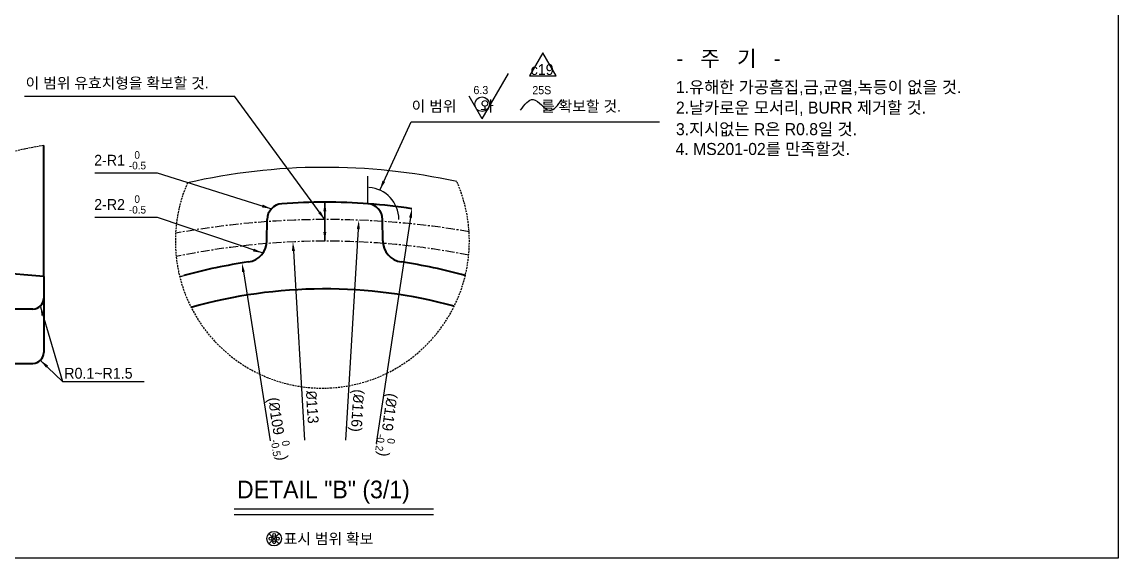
# Model space of a CAD drawing. Extents: x 3807 to 5911, y -3458 to 20.
# Drawn here: x 5325 to 5627.9, y -3457.6 to -3309.4 of the extents above; entities that cross this region are included whole.
import ezdxf

# ---------------------------------------------------------------- set-up
doc = ezdxf.new("R2010")
doc.units = 0
doc.header["$MEASUREMENT"] = 0
doc.header["$PDSIZE"] = 0.01
doc.linetypes.add('CENTERX2', pattern=[4, 2.5, -0.5, 0.5, -0.5])
doc.linetypes.add('HIDDENX2', pattern=[0.75, 0.5, -0.25])
doc.layers.get('0').update_dxf_attribs({"linetype": 'CONTINUOUS'})
doc.layers.get('DEFPOINTS').update_dxf_attribs({"linetype": 'CONTINUOUS'})
for name, color, linetype in [('5', 5, 'CONTINUOUS'), ('DT', 7, 'CONTINUOUS'), ('치수', 4, 'CONTINUOUS')]:
    doc.layers.add(name, color=color, linetype=linetype)
doc.layers.add('외형선', color=3, linetype='CONTINUOUS', lineweight=40)
doc.styles.get("Standard").update_dxf_attribs({"font": 'Dotum.ttf', "height": 5})
doc.styles.add('글씨', font='Dotum.ttf', dxfattribs={"height": 3})
doc.styles.add('치수', font='romans.shx', dxfattribs={"height": 3})
doc.dimstyles.get("Standard").update_dxf_attribs({"dimtxt": 0.18, "dimasz": 0.18, "dimexe": 0.18, "dimexo": 0.0625, "dimgap": 0.09, "dimtad": 0, "dimtih": 1, "dimtoh": 1, "dimdec": 4, "dimzin": 0, "dimdsep": 46, "dimtxsty": 'STANDARD', "dimcen": 0.09, "dimadec": 0, "dimazin": 0, "dimtfac": 1, "dimtdec": 4, "dimtofl": 0, "dimtmove": 0, "dimatfit": 3, "dimfxl": 1, "dimtolj": 1, "dimtzin": 0, "dimarcsym": 0})

# ---------------------------------------------------------------- blocks, each defined once
blk = doc.blocks.new('111')
at = {"color": 4}
blk.add_circle((1879.51, -223.66), 2.01, dxfattribs=at)
at = {"layer": '치수', "color": 131}
for p, q in [((1878.08, -225.08), (1880.93, -222.23)), ((1880.93, -225.08), (1878.08, -222.23))]:
    blk.add_line(p, q, dxfattribs=at)
for centre in [(1878.5, -223.66), (1879.51, -222.65), (1880.51, -223.66), (1879.51, -224.66)]:
    blk.add_circle(centre, 0.395, dxfattribs=at)
blk = doc.blocks.new('*D450')
at = {"layer": 'DEFPOINTS', "color": 0, "transparency": 16777216}
for p in [(5292.02, -3388.82), (5328.02, -3388.82), (5302.17, -3397.92), (5287.01, -3411.65), (5288.03, -3412.03)]:
    blk.add_point(p, dxfattribs=at)
at = {"layer": '치수', "color": 4, "lineweight": -2, "transparency": 16777216}
blk.add_line((5289.16, -3412.44), (5299.1, -3416.05), dxfattribs=at)
blk.add_arc((5224.26, -3388.82), 78.44, 341.8262, 358.1738, dxfattribs=at)
at = {"layer": '치수', "color": 4, "transparency": 16777216}
for points in [[(5302.24, -3391.31), (5303.08, -3391.32), (5302.7, -3388.82)], [(5299.18, -3413.42), (5298.39, -3413.14), (5297.97, -3415.64)]]:
    blk.add_solid(points, dxfattribs=at)
at = {"layer": '치수', "color": 4, "transparency": 16777216, "insert": (5298.93, -3402.63), "char_height": 3, "attachment_point": 5, "rotation": 79.5181, "style": '치수'}
blk.add_mtext('\\A1;20° max', dxfattribs=at)

msp = doc.modelspace()

# ---------------------------------------------------------------- linework, layer by layer
at = {"color": 0}
for p, q in [((5627.9421, -3056.2294), (5627.9421, -3457.6498)), ((5627.9421, -3457.6498), (5060.2768, -3457.6498))]:
    msp.add_line(p, q, dxfattribs=at)
at = {"color": 131}
for p, q in [((5383.6152, -3443.9896), (5438.7844, -3443.9896)), ((5383.6152, -3445.5928), (5438.7844, -3445.5928))]:
    msp.add_line(p, q, dxfattribs=at)
for centre, radius, start, end in [((5420.2343, -3364.0993), 8.9606, 0.5, 85.766528), ((5368.1752, -3373.77), 6, 273.846115, 285.520047)]:
    msp.add_arc(centre, radius, start, end)
at = {"layer": '5', "color": 1}
msp.add_lwpolyline([(5472.6063, -3324.3395), (5468.9222, -3317.9585), (5465.2381, -3324.3395)], close=True, dxfattribs=at)
at = {"layer": 'DT'}
msp.add_line((5627.9421, -3303.0667), (5627.9421, -3457.6498), dxfattribs=at)
at = {"layer": '외형선'}
for p, q in [((5331.0212, -3379.815), (5331.0212, -3343.5491)), ((5392.7131, -3369.904), (5392.7641, -3364.0607)), ((5424.7127, -3369.904), (5424.6617, -3364.0607)), ((5331.0212, -3379.815), (5310.2139, -3377.9946)), ((5331.0212, -3379.815), (5331.0212, -3400.815)), ((5328.0212, -3388.815), (5292.0212, -3388.815)), ((5292.0212, -3403.815), (5328.0212, -3403.815))]:
    msp.add_line(p, q, dxfattribs=at)
for centre, radius, start, end in [((5397.1915, -3364.0993), 4.4276, 94.233472, 179.5), ((5408.7129, -3519.7459), 160.5, 90, 94.233472), ((5408.7129, -3519.7459), 160.5, 81.382224, 90), ((5420.2343, -3364.0993), 4.4276, 0.5, 85.766528), ((5386.7133, -3369.8517), 6, 278.34954, 359.5), ((5430.7125, -3369.8517), 6, 180.5, 261.65046), ((5408.7129, -3519.7459), 145.5, 98.34954, 105.520047), ((5408.7129, -3519.7459), 145.5, 74.524452, 81.65046), ((5408.7129, -3519.7459), 136.5, 74.815635, 105.708352), ((5328.0212, -3385.815), 3, 270, 0), ((5328.0212, -3400.815), 3, 270, 0)]:
    msp.add_arc(centre, radius, start, end, dxfattribs=at)
at = {"layer": '치수'}
for p, q in [((5452.1797, -3336.2171), (5459.475, -3323.6684)), ((5325.6797, -3329.9456), (5383.7261, -3329.9456)), ((5452.1797, -3336.2171), (5448.5698, -3329.921)), ((5432.5869, -3337.056), (5501.2181, -3337.056)), ((5362.4283, -3351.2314), (5345.1805, -3351.2314)), ((5362.4283, -3363.4575), (5345.1805, -3363.4575)), ((5336.177, -3408.8373), (5358.7903, -3408.8373))]:
    msp.add_line(p, q, dxfattribs=at)
at = {"layer": '치수', "color": 131}
msp.add_line((5420.5611, -3359.6838), (5420.5611, -3352.0188), dxfattribs=at)
at = {"layer": '치수'}
for points in [[(5432.3879, -3363.5297), (5422.9297, -3425.9382)], [(5417.9595, -3366.7247), (5414.4337, -3425.0723)], [(5400.0312, -3372.7342), (5403.1232, -3425.0931)], [(5386.2014, -3378.5289), (5393.6457, -3425.2278)]]:
    msp.add_lwpolyline(points, dxfattribs=at)
msp.add_circle((5452.1822, -3332.1658), 2.0128, dxfattribs=at)
at = {"layer": '치수', "color": 131}
msp.add_arc((5408.7129, -3519.7459), 170.121, 77.622543, 102.901444, dxfattribs=at)
at = {"layer": '치수', "color": 131, "linetype": 'HIDDENX2'}
msp.add_arc((5408.0283, -3370.0336), 40.6311, 156.634521, 23.889466, dxfattribs=at)
at = {"layer": '치수', "color": 1, "linetype": 'CENTERX2'}
for centre, radius, start, end in [((5409.192, -3596.0825), 232.0247, 80.227367, 100.362531), ((5409.0428, -3572.3187), 202.2876, 78.759596, 101.815116)]:
    msp.add_arc(centre, radius, start, end, dxfattribs=at)
at = {"layer": '치수', "color": 131, "linetype": 'HIDDENX2'}
msp.add_ellipse((5369.554, -3390.0765), major_axis=(107.1583, 0), ratio=0.46531698, start_param=1.93862181, end_param=3.86200981, dxfattribs=at)
at = {"layer": '치수'}
msp.add_open_spline([(5462.7905, -3333.861), (5463.9345, -3332.2715), (5466.4124, -3328.8286), (5470.7305, -3335.8823), (5473.1462, -3332.4359), (5474.2501, -3330.861)], degree=3, knots=[0, 0, 0, 0, 4.63802296, 10.04634987, 14.59747985, 14.59747985, 14.59747985, 14.59747985], dxfattribs=at)
at = {"layer": '치수', "color": 131}
for points in [[(5431.976, -3363.4673), (5432.7625, -3361.0579), (5432.7999, -3363.5921)], [(5417.5436, -3366.6995), (5418.1103, -3364.2292), (5418.3754, -3366.7498)], [(5399.6153, -3372.7587), (5399.8838, -3370.2385), (5400.4472, -3372.7096)], [(5385.7899, -3378.5945), (5385.8078, -3376.0601), (5386.6129, -3378.4633)]]:
    msp.add_solid(points, dxfattribs=at)

# ---------------------------------------------------------------- block references
msp.add_blockref('111', (3515.1797, -3228.6199), dxfattribs=at)

# ---------------------------------------------------------------- texts
at = {"color": 131}
for s, height, p in [('-   주   기   -', 4.32432, (5505.884, -3321.6879)), ('1.유해한 가공흠집,금,균열,녹등이 없을 것.', 3.3264, (5505.7526, -3329.1096)), ('2.날카로운 모서리, BURR 제거할 것.', 3.3264, (5505.7526, -3334.7787)), ('3.지시없는 R은 R0.8일 것.', 3.3264, (5505.7526, -3340.7313)), ('4. MS201-02를 만족할것.', 3.3264, (5505.6453, -3346.2105))]:
    msp.add_text(s, height=height, dxfattribs=at).set_placement(p)
at = {"color": 131, "style": '글씨'}
for s, height, p in [('DETAIL "B" (3/1)', 4.875, (5384.4332, -3441.1196)), ('표시 범위 확보', 3, (5397.3347, -3453.8004))]:
    msp.add_text(s, height=height, dxfattribs=at).set_placement(p)
at = {"layer": '5', "color": 1, "insert": (5464.2049, -3321.0948), "char_height": 3, "attachment_point": 1, "style": '글씨'}
msp.add_mtext_dynamic_manual_height_columns('\\pxqc;c19', width=9.116457, gutter_width=15, heights=[0], dxfattribs=at)
at = {"layer": '치수', "style": '글씨'}
for s, p in [('이 범위 유효치형을 확보할 것.', (5326.0092, -3327.8259)), ('이 범위      와            를 확보할 것.', (5432.7102, -3334.2306))]:
    msp.add_text(s, height=3, dxfattribs=at).set_placement(p)
at = {"layer": '치수', "attachment_point": 1, "style": '글씨'}
for s, width, insert, char_height in [('6.3', 16.678866, (5449.7821, -3327.13), 2.25), ('25S', 16.678866, (5466.0564, -3327.1587), 2.25), ('\\A1;2-R1 {\\H0.7x;\\S  0^ -0.5;}', 20.097338, (5344.9603, -3345.14), 3), ('\\A1;2-R2 {\\H0.7x;\\S  0^ -0.5;}', 20.097338, (5344.9603, -3357.3661), 3), ('R0.1~R1.5', 17.888635, (5336.7053, -3405.0534), 3)]:
    msp.add_mtext_dynamic_manual_height_columns(s, width=width, gutter_width=15, heights=[0], dxfattribs=dict(at, insert=insert, char_height=char_height))
at = {"layer": '치수', "char_height": 3, "attachment_point": 1, "style": '글씨'}
for s, insert, rotation in [('({\\fISOCPEUR|b0|i0|c0|p34;%%C}116)', (5419.6477, -3411.1174), 266.216386), ('\\A1;({\\fISOCPEUR|b0|i0|c0|p34;%%C}109 {\\H0.7x;\\S 0^ -0.5;})', (5396.9069, -3412.8371), 279.016257), ('{\\fISOCPEUR|b0|i0|c0|p34;%%C}113', (5406.4193, -3411.2373), 273.90213), ('\\A1;({\\fISOCPEUR|b0|i0|c0|p34;%%C}119 {\\H0.7x;\\S 0^ -0.2;})', (5429.8683, -3412.5005), 262.105295)]:
    msp.add_mtext_dynamic_manual_height_columns(s, width=21.363432, gutter_width=15, heights=[0], dxfattribs=dict(at, insert=insert, rotation=rotation))

# ---------------------------------------------------------------- dimensions: what is measured, and where the dimension line sits
at = {"layer": '치수', "color": 131}
dim = msp.add_angular_dim_2l(base=(5302.1684, -3397.921), line1=((5328.0212, -3388.815), (5292.0212, -3388.815)), line2=((5288.0343, -3412.0264), (5287.0082, -3411.653)), text='<> max', dimstyle='Standard', override={"dimtxt": 3, "dimasz": 2.5, "dimexe": 1.2, "dimexo": 1.2, "dimgap": 1, "dimtad": 1, "dimtih": 0, "dimtoh": 0, "dimdec": 3, "dimlfac": 0.3333, "dimzin": 8, "dimtxsty": '치수', "dimcen": 0.12, "dimclrd": 4, "dimclre": 4, "dimclrt": 4, "dimazin": 2, "dimtdec": 3, "dimtofl": 1}, dxfattribs=at)
dim.commit()
dim.dimension.update_dxf_attribs({"geometry": '*D450', "text_midpoint": (5301.3898, -3403.0847), "dimtype": 162})

# ---------------------------------------------------------------- leaders
for points in [[(5408.7129, -3364.0582), (5383.7261, -3329.9456)], [(5393.8281, -3361.0514), (5362.4283, -3351.2314)], [(5408.7129, -3359.2459), (5408.7129, -3370.0313)], [(5408.7129, -3370.0313), (5408.7129, -3359.2459)], [(5391.349, -3373.2776), (5362.4283, -3363.4575)]]:
    msp.add_leader(points, dimstyle='Standard', override={"dimtxt": 3, "dimasz": 2.5, "dimexe": 1.2, "dimexo": 1.2, "dimgap": 1, "dimtad": 0, "dimtih": 0, "dimtoh": 0, "dimdec": 3, "dimzin": 8, "dimtxsty": '치수', "dimcen": 0.12, "dimclrd": 4, "dimclre": 4, "dimclrt": 4, "dimazin": 2, "dimtdec": 3, "dimtofl": 1, "dimtmove": 2}, dxfattribs=at)
at = {"layer": '치수'}
for points, override in [([(5423.9576, -3355.7618), (5432.5869, -3337.056)], {"dimtxt": 3, "dimasz": 2.5, "dimexe": 1.2, "dimexo": 1.2, "dimgap": 1, "dimtad": 0, "dimtih": 0, "dimtoh": 0, "dimdec": 3, "dimzin": 8, "dimtxsty": '치수', "dimcen": 0.12, "dimclrd": 4, "dimclre": 4, "dimclrt": 4, "dimazin": 2, "dimtdec": 3, "dimtofl": 1, "dimtmove": 2}), ([(5330.1128, -3388.187), (5336.177, -3408.8373)], {"dimtxt": 3, "dimasz": 2.5, "dimexe": 1.2, "dimexo": 1.2, "dimgap": 1, "dimtad": 0, "dimtih": 0, "dimtoh": 0, "dimdec": 3, "dimlfac": 0.3333, "dimzin": 8, "dimtxsty": '치수', "dimcen": 0.12, "dimclrd": 4, "dimclre": 4, "dimclrt": 4, "dimazin": 2, "dimtdec": 3, "dimtofl": 1, "dimtmove": 2}), ([(5330.1602, -3402.9937), (5336.177, -3408.8373)], {"dimtxt": 3, "dimasz": 2.5, "dimexe": 1.2, "dimexo": 1.2, "dimgap": 1, "dimtad": 0, "dimtih": 0, "dimtoh": 0, "dimdec": 3, "dimlfac": 0.3333, "dimzin": 8, "dimtxsty": '치수', "dimcen": 0.12, "dimclrd": 4, "dimclre": 4, "dimclrt": 4, "dimazin": 2, "dimtdec": 3, "dimtofl": 1, "dimtmove": 2})]:
    msp.add_leader(points, dimstyle='Standard', override=override, dxfattribs=at)

doc.saveas('drawing.dxf')
